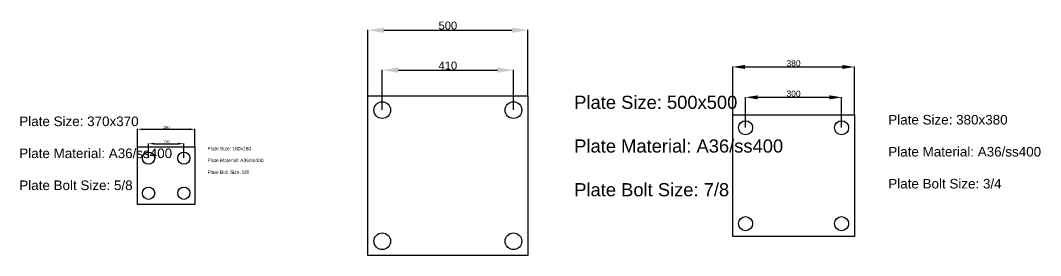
# Model space of a CAD drawing. Header units: millimetres. Extents: x 1179 to 9519, y 532 to 15986.
# Drawn here: x 4231 to 7418, y 5026 to 5762 of the extents above; entities that cross this region are included whole.
import ezdxf

# ---------------------------------------------------------------- set-up
doc = ezdxf.new("R2010")
doc.units = ezdxf.units.MM
doc.layers.add('AM_5', color=3, linetype='Continuous', lineweight=25)
doc.styles.get("Standard").update_dxf_attribs({"font": 'arial.ttf'})
doc.styles.add('TXT30', font='romans.shx', dxfattribs={"oblique": 30, "height": 2.4})
doc.dimstyles.new('AM_ISO$0', dxfattribs={"dimtxt": 3.5, "dimasz": 3.5, "dimexe": 1, "dimexo": 1, "dimgap": 1.5, "dimtad": 1, "dimdsep": 46, "dimtxsty": 'TXT30', "dimcen": 0, "dimclrd": 256, "dimclre": 256, "dimclrt": 2, "dimadec": 0, "dimazin": 2, "dimtp": 0.1, "dimtm": 0.1, "dimtfac": 0.71, "dimtmove": 0, "dimatfit": 3, "dimfxl": 1, "dimlwd": -1, "dimlwe": -1, "dimarcsym": 1})

# ---------------------------------------------------------------- blocks, each defined once
blk = doc.blocks.new('*D302')
at = {"layer": 'AM_5', "linetype": 'ByBlock', "transparency": 16777216}
for p, q in [((4631.4, 5331.9), (4631.4, 5376.9)), ((4649.4, 5375.9), (4723.4, 5375.9)), ((4741.4, 5331.9), (4741.4, 5376.9))]:
    blk.add_line(p, q, dxfattribs=at)
at = {"layer": 'AM_5', "transparency": 16777216}
for points in [[(4649.4, 5378.9), (4649.4, 5372.9), (4631.4, 5375.9)], [(4723.4, 5378.9), (4723.4, 5372.9), (4741.4, 5375.9)]]:
    blk.add_solid(points, dxfattribs=at)
at = {"layer": 'Defpoints', "color": 0, "transparency": 16777216}
for p in [(4741.4, 5375.9), (4631.4, 5330.9), (4741.4, 5330.9)]:
    blk.add_point(p, dxfattribs=at)
at = {"layer": 'AM_5', "color": 2, "transparency": 16777216, "insert": (4686.4, 5382), "char_height": 9, "attachment_point": 5}
blk.add_mtext('110', dxfattribs=at)
blk = doc.blocks.new('*D303')
at = {"layer": 'AM_5', "linetype": 'ByBlock', "transparency": 16777216}
for p, q in [((4596.4, 5366.9), (4596.4, 5421.9)), ((4614.4, 5420.9), (4758.4, 5420.9)), ((4776.4, 5366.9), (4776.4, 5421.9))]:
    blk.add_line(p, q, dxfattribs=at)
at = {"layer": 'AM_5', "transparency": 16777216}
for points in [[(4614.4, 5423.9), (4614.4, 5417.9), (4596.4, 5420.9)], [(4758.4, 5423.9), (4758.4, 5417.9), (4776.4, 5420.9)]]:
    blk.add_solid(points, dxfattribs=at)
at = {"layer": 'Defpoints', "color": 0, "transparency": 16777216}
for p in [(4776.4, 5420.9), (4596.4, 5365.9), (4776.4, 5365.9)]:
    blk.add_point(p, dxfattribs=at)
at = {"layer": 'AM_5', "color": 2, "transparency": 16777216, "insert": (4686.4, 5427), "char_height": 9, "attachment_point": 5}
blk.add_mtext('180', dxfattribs=at)
blk = doc.blocks.new('*D304')
at = {"layer": 'AM_5', "linetype": 'ByBlock', "transparency": 16777216}
for p, q in [((5361.4, 5481.9), (5361.4, 5606.9)), ((5411.4, 5605.9), (5721.4, 5605.9)), ((5771.4, 5481.9), (5771.4, 5606.9))]:
    blk.add_line(p, q, dxfattribs=at)
at = {"layer": 'AM_5', "transparency": 16777216}
for points in [[(5411.4, 5614.2), (5411.4, 5597.5), (5361.4, 5605.9)], [(5721.4, 5614.2), (5721.4, 5597.5), (5771.4, 5605.9)]]:
    blk.add_solid(points, dxfattribs=at)
at = {"layer": 'Defpoints', "color": 0, "transparency": 16777216}
for p in [(5771.4, 5605.9), (5361.4, 5480.9), (5771.4, 5480.9)]:
    blk.add_point(p, dxfattribs=at)
at = {"layer": 'AM_5', "color": 2, "transparency": 16777216, "insert": (5566.4, 5620.1), "char_height": 25, "attachment_point": 5}
blk.add_mtext('410', dxfattribs=at)
blk = doc.blocks.new('*D305')
at = {"layer": 'AM_5', "linetype": 'ByBlock', "transparency": 16777216}
for p, q in [((5316.4, 5526.9), (5316.4, 5731.9)), ((5366.4, 5730.9), (5766.4, 5730.9)), ((5816.4, 5526.9), (5816.4, 5731.9))]:
    blk.add_line(p, q, dxfattribs=at)
at = {"layer": 'AM_5', "transparency": 16777216}
for points in [[(5366.4, 5739.2), (5366.4, 5722.5), (5316.4, 5730.9)], [(5766.4, 5739.2), (5766.4, 5722.5), (5816.4, 5730.9)]]:
    blk.add_solid(points, dxfattribs=at)
at = {"layer": 'Defpoints', "color": 0, "transparency": 16777216}
for p in [(5816.4, 5730.9), (5316.4, 5525.9), (5816.4, 5525.9)]:
    blk.add_point(p, dxfattribs=at)
at = {"layer": 'AM_5', "color": 2, "transparency": 16777216, "insert": (5566.4, 5745.1), "char_height": 25, "attachment_point": 5}
blk.add_mtext('500', dxfattribs=at)
blk = doc.blocks.new('*D306')
at = {"layer": 'AM_5', "linetype": 'ByBlock', "transparency": 16777216}
for p, q in [((6496.4, 5426.9), (6496.4, 5521.9)), ((6534.4, 5520.9), (6758.4, 5520.9)), ((6796.4, 5426.9), (6796.4, 5521.9))]:
    blk.add_line(p, q, dxfattribs=at)
at = {"layer": 'AM_5', "transparency": 16777216}
for points in [[(6534.4, 5527.2), (6534.4, 5514.5), (6496.4, 5520.9)], [(6758.4, 5527.2), (6758.4, 5514.5), (6796.4, 5520.9)]]:
    blk.add_solid(points, dxfattribs=at)
at = {"layer": 'Defpoints', "color": 0, "transparency": 16777216}
for p in [(6796.4, 5520.9), (6496.4, 5425.9), (6796.4, 5425.9)]:
    blk.add_point(p, dxfattribs=at)
at = {"layer": 'AM_5', "color": 2, "transparency": 16777216, "insert": (6646.4, 5532.1), "char_height": 19, "attachment_point": 5}
blk.add_mtext('300', dxfattribs=at)
blk = doc.blocks.new('*D307')
at = {"layer": 'AM_5', "linetype": 'ByBlock', "transparency": 16777216}
for p, q in [((6456.4, 5466.9), (6456.4, 5616.9)), ((6494.4, 5615.9), (6798.4, 5615.9)), ((6836.4, 5466.9), (6836.4, 5616.9))]:
    blk.add_line(p, q, dxfattribs=at)
at = {"layer": 'AM_5', "transparency": 16777216}
for points in [[(6494.4, 5622.2), (6494.4, 5609.5), (6456.4, 5615.9)], [(6798.4, 5622.2), (6798.4, 5609.5), (6836.4, 5615.9)]]:
    blk.add_solid(points, dxfattribs=at)
at = {"layer": 'Defpoints', "color": 0, "transparency": 16777216}
for p in [(6836.4, 5615.9), (6456.4, 5465.9), (6836.4, 5465.9)]:
    blk.add_point(p, dxfattribs=at)
at = {"layer": 'AM_5', "color": 2, "transparency": 16777216, "insert": (6646.4, 5627.1), "char_height": 19, "attachment_point": 5}
blk.add_mtext('380', dxfattribs=at)

msp = doc.modelspace()

# ---------------------------------------------------------------- linework, layer by layer
for points in [[(5316.399, 5525.855), (5816.399, 5525.855), (5816.399, 5025.855), (5316.399, 5025.855)], [(6456.399, 5465.855), (6836.399, 5465.855), (6836.399, 5085.855), (6456.399, 5085.855)], [(4596.399, 5365.855), (4776.399, 5365.855), (4776.399, 5185.855), (4596.399, 5185.855)]]:
    msp.add_lwpolyline(points, close=True)
for centre, radius in [((5361.399, 5480.855), 26), ((5771.399, 5480.855), 26), ((6496.399, 5425.855), 22), ((6796.399, 5425.855), 22), ((4631.399, 5330.855), 19), ((4741.399, 5330.855), 19), ((4631.399, 5220.855), 19), ((4741.399, 5220.855), 19), ((6496.399, 5125.855), 22), ((6796.399, 5125.855), 22), ((5361.399, 5070.855), 26), ((5771.399, 5070.855), 26)]:
    msp.add_circle(centre, radius)

# ---------------------------------------------------------------- texts
at = {"attachment_point": 1}
for s, width, gutter_width, insert, char_height in [('Plate Size: 500x500^J^JPlate Material: A36/ss400^J^JPlate Bolt Size: 7/8', 3936.03873, 205, (5961.356, 5525.855), 41), ('Plate Size: 370x370^J^JPlate Material: A36/ss400^J^JPlate Bolt Size: 5/8', 2783.45467, 150, (4227.465, 5460.855), 30), ('Plate Size: 380x380^J^JPlate Material: A36/ss400^J^JPlate Bolt Size: 3/4', 4699.71405, 150, (6942.465, 5465.855), 30), ('Plate Size: 180x180^J^JPlate Material: A36/ss400^J^JPlate Bolt Size: 5/8', 3313.78476, 55, (4815.29, 5365.855), 11)]:
    msp.add_mtext_dynamic_manual_height_columns(s, width=width, gutter_width=gutter_width, heights=[0], dxfattribs=dict(at, insert=insert, char_height=char_height))

# ---------------------------------------------------------------- dimensions: what is measured, and where the dimension line sits
at = {"layer": 'AM_5'}
for base, p1, p2, override, picture, middle in [((5816.399, 5730.855), (5316.399, 5525.855), (5816.399, 5525.855), {"dimtxt": 25, "dimasz": 50, "dimtxsty": 'Standard'}, '*D305', (5566.399, 5745.12)), ((5771.399, 5605.855), (5361.399, 5480.855), (5771.399, 5480.855), {"dimtxt": 25, "dimasz": 50, "dimtxsty": 'Standard'}, '*D304', (5566.399, 5620.12)), ((6836.399, 5615.855), (6456.399, 5465.855), (6836.399, 5465.855), {"dimtxt": 19, "dimasz": 38, "dimtxsty": 'Standard'}, '*D307', (6646.399, 5627.063)), ((6796.399, 5520.855), (6496.399, 5425.855), (6796.399, 5425.855), {"dimtxt": 19, "dimasz": 38, "dimtxsty": 'Standard'}, '*D306', (6646.399, 5532.063)), ((4776.399, 5420.855), (4596.399, 5365.855), (4776.399, 5365.855), {"dimtxt": 9, "dimasz": 18, "dimtxsty": 'Standard'}, '*D303', (4686.399, 5426.951)), ((4741.399, 5375.855), (4631.399, 5330.855), (4741.399, 5330.855), {"dimtxt": 9, "dimasz": 18, "dimtxsty": 'Standard'}, '*D302', (4686.399, 5381.951))]:
    dim = msp.add_linear_dim(base=base, p1=p1, p2=p2, dimstyle='AM_ISO$0', override=override, dxfattribs=at)
    dim.commit()
    dim.dimension.update_dxf_attribs({"geometry": picture, "text_midpoint": middle})

doc.saveas('drawing.dxf')
